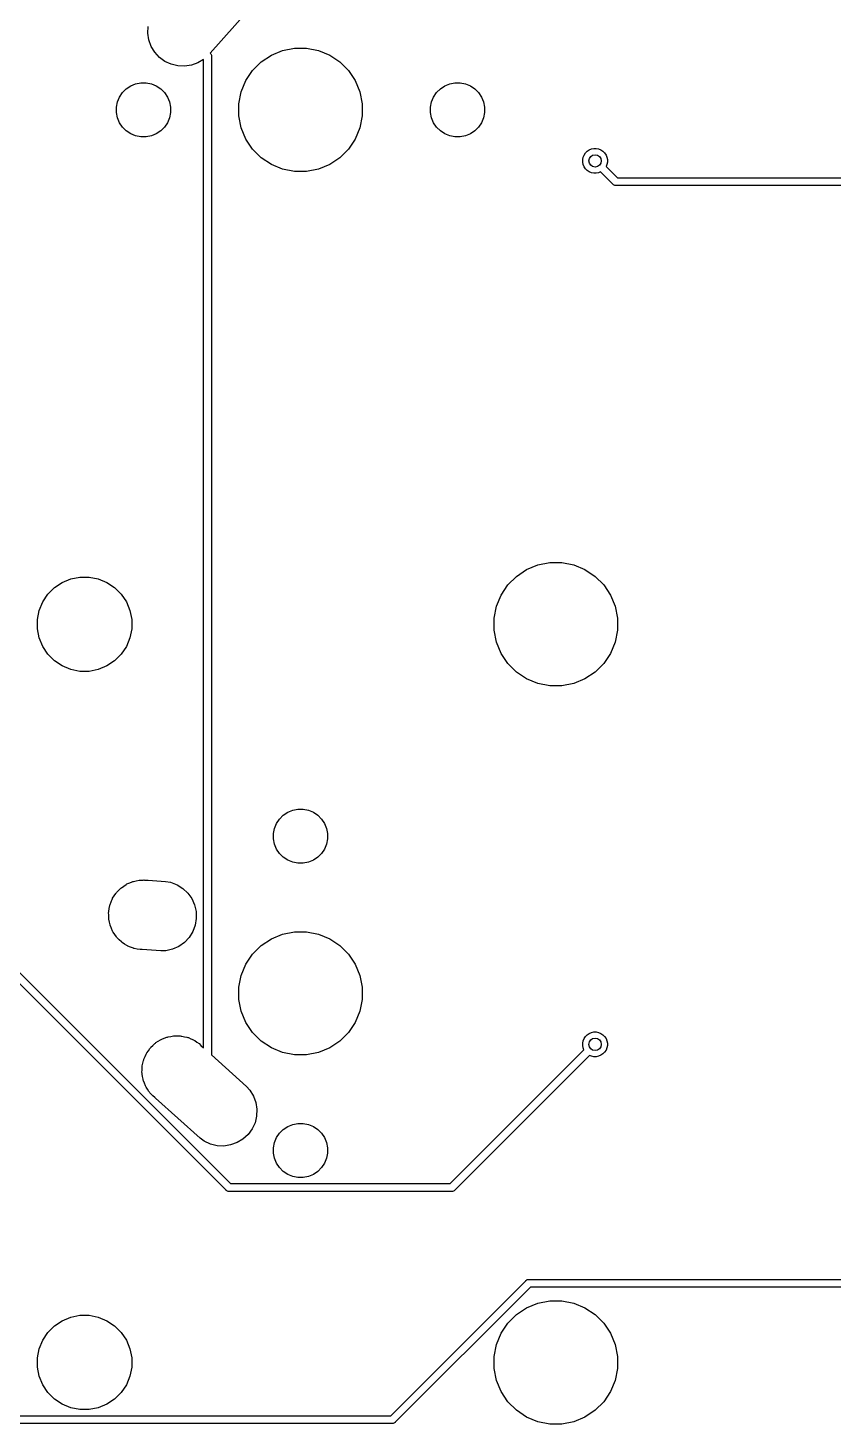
# Model space of a CAD drawing. Extents: x -26.1 to -7.5, y -7.6 to -2.2.
# Drawn here: x -23.942 to -22.917, y -5.144 to -3.366 of the extents above; entities that cross this region are included whole.
import ezdxf

# ---------------------------------------------------------------- set-up
doc = ezdxf.new("R2010")
doc.units = 0
doc.header["$MEASUREMENT"] = 0
doc.layers.add('BLACK', color=7, linetype='CONTINUOUS')

msp = doc.modelspace()

# ---------------------------------------------------------------- linework, layer by layer
at = {"layer": 'BLACK', "linetype": 'CONTINUOUS'}
for p, q in [((-23.6613, -3.34299), (-23.7103, -3.39764)), ((-23.7894, -3.37241), (-23.7891, -3.36369)), ((-23.7881, -3.38103), (-23.7894, -3.37241)), ((-23.7851, -3.38923), (-23.7881, -3.38103)), ((-23.7806, -3.39669), (-23.7851, -3.38923)), ((-23.6322, -3.40043), (-23.6179, -3.39452)), ((-23.6179, -3.39452), (-23.6027, -3.3915)), ((-23.6027, -3.3915), (-23.5873, -3.3915)), ((-23.5873, -3.3915), (-23.5721, -3.39452)), ((-23.5721, -3.39452), (-23.5578, -3.40043)), ((-23.7747, -3.40313), (-23.7806, -3.39669)), ((-23.7677, -3.40829), (-23.7747, -3.40313)), ((-23.7598, -3.41198), (-23.7677, -3.40829)), ((-23.7513, -3.41406), (-23.7598, -3.41198)), ((-23.734, -3.41312), (-23.7426, -3.41444)), ((-23.7258, -3.41014), (-23.734, -3.41312)), ((-23.7185, -3.40573), (-23.7258, -3.41014)), ((-23.7185, -4.6644), (-23.7185, -3.40573)), ((-23.7103, -3.39764), (-23.7101, -3.39778)), ((-23.7101, -3.39778), (-23.71, -3.39794)), ((-23.71, -3.39794), (-23.7093, -3.3987)), ((-23.7093, -3.3987), (-23.7089, -3.39957)), ((-23.7089, -3.39957), (-23.7086, -3.40051)), ((-23.7086, -3.40051), (-23.7085, -3.40149)), ((-23.7085, -3.40149), (-23.7085, -3.40174)), ((-23.7085, -3.40174), (-23.7085, -4.67337)), ((-23.656, -3.41996), (-23.645, -3.40903)), ((-23.645, -3.40903), (-23.6322, -3.40043)), ((-23.5578, -3.40043), (-23.545, -3.40903)), ((-23.545, -3.40903), (-23.534, -3.41996)), ((-23.7426, -3.41444), (-23.7513, -3.41406)), ((-23.6646, -3.43282), (-23.656, -3.41996)), ((-23.534, -3.41996), (-23.5254, -3.43282)), ((-23.8255, -3.45368), (-23.8218, -3.44804)), ((-23.8218, -3.44804), (-23.817, -3.44324)), ((-23.817, -3.44324), (-23.8113, -3.43947)), ((-23.8113, -3.43947), (-23.805, -3.43688)), ((-23.805, -3.43688), (-23.7984, -3.43555)), ((-23.7984, -3.43555), (-23.7916, -3.43555)), ((-23.7916, -3.43555), (-23.785, -3.43688)), ((-23.785, -3.43688), (-23.7787, -3.43947)), ((-23.7787, -3.43947), (-23.773, -3.44324)), ((-23.773, -3.44324), (-23.7682, -3.44804)), ((-23.7682, -3.44804), (-23.7645, -3.45368)), ((-23.6735, -3.46227), (-23.6705, -3.4471)), ((-23.6705, -3.4471), (-23.6646, -3.43282)), ((-23.5254, -3.43282), (-23.5195, -3.4471)), ((-23.5195, -3.4471), (-23.5165, -3.46227)), ((-23.4255, -3.45368), (-23.4218, -3.44804)), ((-23.4218, -3.44804), (-23.417, -3.44324)), ((-23.417, -3.44324), (-23.4113, -3.43947)), ((-23.4113, -3.43947), (-23.405, -3.43688)), ((-23.405, -3.43688), (-23.3984, -3.43555)), ((-23.3984, -3.43555), (-23.3916, -3.43555)), ((-23.3916, -3.43555), (-23.385, -3.43688)), ((-23.385, -3.43688), (-23.3787, -3.43947)), ((-23.3787, -3.43947), (-23.373, -3.44324)), ((-23.373, -3.44324), (-23.3682, -3.44804)), ((-23.3682, -3.44804), (-23.3645, -3.45368)), ((-23.8294, -3.46661), (-23.8281, -3.45995)), ((-23.8294, -3.47339), (-23.8294, -3.46661)), ((-23.8281, -3.45995), (-23.8255, -3.45368)), ((-23.7645, -3.45368), (-23.7619, -3.45995)), ((-23.7619, -3.45995), (-23.7606, -3.46661)), ((-23.7606, -3.46661), (-23.7606, -3.47339)), ((-23.6735, -3.47773), (-23.6735, -3.46227)), ((-23.5165, -3.46227), (-23.5165, -3.47773)), ((-23.4294, -3.46661), (-23.4281, -3.45995)), ((-23.4294, -3.47339), (-23.4294, -3.46661)), ((-23.4281, -3.45995), (-23.4255, -3.45368)), ((-23.3645, -3.45368), (-23.3619, -3.45995)), ((-23.3619, -3.45995), (-23.3606, -3.46661)), ((-23.3606, -3.46661), (-23.3606, -3.47339)), ((-23.8281, -3.48005), (-23.8294, -3.47339)), ((-23.8255, -3.48632), (-23.8281, -3.48005)), ((-23.7619, -3.48005), (-23.7645, -3.48632)), ((-23.7606, -3.47339), (-23.7619, -3.48005)), ((-23.6705, -3.4929), (-23.6735, -3.47773)), ((-23.5165, -3.47773), (-23.5195, -3.4929)), ((-23.4281, -3.48005), (-23.4294, -3.47339)), ((-23.4255, -3.48632), (-23.4281, -3.48005)), ((-23.3619, -3.48005), (-23.3645, -3.48632)), ((-23.3606, -3.47339), (-23.3619, -3.48005)), ((-23.8218, -3.49196), (-23.8255, -3.48632)), ((-23.817, -3.49676), (-23.8218, -3.49196)), ((-23.8113, -3.50053), (-23.817, -3.49676)), ((-23.805, -3.50312), (-23.8113, -3.50053)), ((-23.7787, -3.50053), (-23.785, -3.50312)), ((-23.773, -3.49676), (-23.7787, -3.50053)), ((-23.7682, -3.49196), (-23.773, -3.49676)), ((-23.7645, -3.48632), (-23.7682, -3.49196)), ((-23.6646, -3.50718), (-23.6705, -3.4929)), ((-23.5195, -3.4929), (-23.5254, -3.50718)), ((-23.4218, -3.49196), (-23.4255, -3.48632)), ((-23.417, -3.49676), (-23.4218, -3.49196)), ((-23.4113, -3.50053), (-23.417, -3.49676)), ((-23.405, -3.50312), (-23.4113, -3.50053)), ((-23.3787, -3.50053), (-23.385, -3.50312)), ((-23.373, -3.49676), (-23.3787, -3.50053)), ((-23.3682, -3.49196), (-23.373, -3.49676)), ((-23.3645, -3.48632), (-23.3682, -3.49196)), ((-23.7984, -3.50445), (-23.805, -3.50312)), ((-23.7916, -3.50445), (-23.7984, -3.50445)), ((-23.785, -3.50312), (-23.7916, -3.50445)), ((-23.656, -3.52004), (-23.6646, -3.50718)), ((-23.645, -3.53097), (-23.656, -3.52004)), ((-23.534, -3.52004), (-23.545, -3.53097)), ((-23.5254, -3.50718), (-23.534, -3.52004)), ((-23.3984, -3.50445), (-23.405, -3.50312)), ((-23.3916, -3.50445), (-23.3984, -3.50445)), ((-23.385, -3.50312), (-23.3916, -3.50445)), ((-23.2275, -3.521), (-23.2246, -3.51982)), ((-23.2246, -3.51982), (-23.2216, -3.51921)), ((-23.2216, -3.51921), (-23.2184, -3.51921)), ((-23.2184, -3.51921), (-23.2154, -3.51982)), ((-23.2154, -3.51982), (-23.2125, -3.521)), ((-23.6322, -3.53957), (-23.645, -3.53097)), ((-23.545, -3.53097), (-23.5578, -3.53957)), ((-23.2357, -3.53341), (-23.2351, -3.53037)), ((-23.2357, -3.53651), (-23.2357, -3.53341)), ((-23.2351, -3.53955), (-23.2357, -3.53651)), ((-23.2351, -3.53037), (-23.234, -3.5275)), ((-23.234, -3.5275), (-23.2322, -3.52492)), ((-23.2322, -3.52492), (-23.23, -3.52273)), ((-23.23, -3.52273), (-23.2275, -3.521)), ((-23.2125, -3.521), (-23.21, -3.52273)), ((-23.21, -3.52273), (-23.2078, -3.52492)), ((-23.2078, -3.52492), (-23.206, -3.5275)), ((-23.206, -3.5275), (-23.2049, -3.53037)), ((-23.2049, -3.53037), (-23.2043, -3.53341)), ((-23.2043, -3.53651), (-23.2049, -3.53955)), ((-23.2043, -3.53341), (-23.2043, -3.53651)), ((-23.6179, -3.54548), (-23.6322, -3.53957)), ((-23.6027, -3.5485), (-23.6179, -3.54548)), ((-23.5873, -3.5485), (-23.6027, -3.5485)), ((-23.5721, -3.54548), (-23.5873, -3.5485)), ((-23.5578, -3.53957), (-23.5721, -3.54548)), ((-23.234, -3.54242), (-23.2351, -3.53955)), ((-23.2322, -3.545), (-23.234, -3.54242)), ((-23.23, -3.54719), (-23.2322, -3.545)), ((-23.2275, -3.54892), (-23.23, -3.54719)), ((-23.2246, -3.5501), (-23.2275, -3.54892)), ((-23.2216, -3.55071), (-23.2246, -3.5501)), ((-23.2184, -3.55071), (-23.2216, -3.55071)), ((-23.2154, -3.5501), (-23.2184, -3.55071)), ((-23.2129, -3.54908), (-23.2154, -3.5501)), ((-23.1973, -3.56474), (-23.2129, -3.54908)), ((-23.2049, -3.53955), (-23.2059, -3.54201)), ((-23.2059, -3.54201), (-23.1915, -3.55637)), ((-23.1971, -3.56493), (-23.1973, -3.56474)), ((-23.1964, -3.56555), (-23.1971, -3.56493)), ((-23.1955, -3.56602), (-23.1964, -3.56555)), ((-23.1946, -3.5663), (-23.1955, -3.56602)), ((-23.1938, -3.56637), (-23.1946, -3.5663)), ((-23.1936, -3.5664), (-23.1938, -3.56637)), ((-23.1938, -3.56637), (-23.1938, -3.56637)), ((-23.1933, -3.56637), (-23.1936, -3.5664)), ((-22.4791, -3.56637), (-23.1933, -3.56637)), ((-23.1915, -3.55637), (-22.4809, -3.55637)), ((-23.3072, -4.05543), (-23.2929, -4.04952)), ((-23.2929, -4.04952), (-23.2777, -4.0465)), ((-23.2777, -4.0465), (-23.2623, -4.0465)), ((-23.2623, -4.0465), (-23.2471, -4.04952)), ((-23.2471, -4.04952), (-23.2328, -4.05543)), ((-23.8984, -4.07183), (-23.8875, -4.06731)), ((-23.8875, -4.06731), (-23.8759, -4.065)), ((-23.8759, -4.065), (-23.8641, -4.065)), ((-23.8641, -4.065), (-23.8525, -4.06731)), ((-23.8525, -4.06731), (-23.8416, -4.07183)), ((-23.331, -4.07496), (-23.32, -4.06403)), ((-23.32, -4.06403), (-23.3072, -4.05543)), ((-23.2328, -4.05543), (-23.22, -4.06403)), ((-23.22, -4.06403), (-23.209, -4.07496)), ((-23.9232, -4.09658), (-23.9166, -4.08675)), ((-23.9166, -4.08675), (-23.9082, -4.07839)), ((-23.9082, -4.07839), (-23.8984, -4.07183)), ((-23.8416, -4.07183), (-23.8318, -4.07839)), ((-23.8318, -4.07839), (-23.8234, -4.08675)), ((-23.8234, -4.08675), (-23.8168, -4.09658)), ((-23.3455, -4.1021), (-23.3396, -4.08782)), ((-23.3396, -4.08782), (-23.331, -4.07496)), ((-23.209, -4.07496), (-23.2004, -4.08782)), ((-23.2004, -4.08782), (-23.1945, -4.1021)), ((-23.9277, -4.1075), (-23.9232, -4.09658)), ((-23.8168, -4.09658), (-23.8123, -4.1075)), ((-23.3485, -4.11727), (-23.3455, -4.1021)), ((-23.1945, -4.1021), (-23.1915, -4.11727)), ((-23.93, -4.11909), (-23.9277, -4.1075)), ((-23.93, -4.13091), (-23.93, -4.11909)), ((-23.8123, -4.1075), (-23.81, -4.11909)), ((-23.81, -4.11909), (-23.81, -4.13091)), ((-23.3485, -4.13273), (-23.3485, -4.11727)), ((-23.1915, -4.11727), (-23.1915, -4.13273)), ((-23.9277, -4.1425), (-23.93, -4.13091)), ((-23.81, -4.13091), (-23.8123, -4.1425)), ((-23.3455, -4.1479), (-23.3485, -4.13273)), ((-23.1915, -4.13273), (-23.1945, -4.1479)), ((-23.9232, -4.15342), (-23.9277, -4.1425)), ((-23.9166, -4.16325), (-23.9232, -4.15342)), ((-23.8168, -4.15342), (-23.8234, -4.16325)), ((-23.8123, -4.1425), (-23.8168, -4.15342)), ((-23.3396, -4.16218), (-23.3455, -4.1479)), ((-23.1945, -4.1479), (-23.2004, -4.16218)), ((-23.9082, -4.17161), (-23.9166, -4.16325)), ((-23.8984, -4.17817), (-23.9082, -4.17161)), ((-23.8318, -4.17161), (-23.8416, -4.17817)), ((-23.8234, -4.16325), (-23.8318, -4.17161)), ((-23.331, -4.17504), (-23.3396, -4.16218)), ((-23.32, -4.18597), (-23.331, -4.17504)), ((-23.209, -4.17504), (-23.22, -4.18597)), ((-23.2004, -4.16218), (-23.209, -4.17504)), ((-23.8875, -4.18269), (-23.8984, -4.17817)), ((-23.8759, -4.185), (-23.8875, -4.18269)), ((-23.8641, -4.185), (-23.8759, -4.185)), ((-23.8525, -4.18269), (-23.8641, -4.185)), ((-23.8416, -4.17817), (-23.8525, -4.18269)), ((-23.3072, -4.19457), (-23.32, -4.18597)), ((-23.2929, -4.20048), (-23.3072, -4.19457)), ((-23.2328, -4.19457), (-23.2471, -4.20048)), ((-23.22, -4.18597), (-23.2328, -4.19457)), ((-23.2777, -4.2035), (-23.2929, -4.20048)), ((-23.2623, -4.2035), (-23.2777, -4.2035)), ((-23.2471, -4.20048), (-23.2623, -4.2035)), ((-23.6255, -4.37868), (-23.6218, -4.37304)), ((-23.6218, -4.37304), (-23.617, -4.36824)), ((-23.617, -4.36824), (-23.6113, -4.36447)), ((-23.6113, -4.36447), (-23.605, -4.36188)), ((-23.605, -4.36188), (-23.5984, -4.36055)), ((-23.5984, -4.36055), (-23.5916, -4.36055)), ((-23.5916, -4.36055), (-23.585, -4.36188)), ((-23.585, -4.36188), (-23.5787, -4.36447)), ((-23.5787, -4.36447), (-23.573, -4.36824)), ((-23.573, -4.36824), (-23.5682, -4.37304)), ((-23.5682, -4.37304), (-23.5645, -4.37868)), ((-23.6294, -4.39161), (-23.6281, -4.38495)), ((-23.6281, -4.38495), (-23.6255, -4.37868)), ((-23.5645, -4.37868), (-23.5619, -4.38495)), ((-23.5619, -4.38495), (-23.5606, -4.39161)), ((-23.6294, -4.39839), (-23.6294, -4.39161)), ((-23.6281, -4.40505), (-23.6294, -4.39839)), ((-23.6255, -4.41132), (-23.6281, -4.40505)), ((-23.5619, -4.40505), (-23.5645, -4.41132)), ((-23.5606, -4.39839), (-23.5619, -4.40505)), ((-23.5606, -4.39161), (-23.5606, -4.39839)), ((-23.6218, -4.41696), (-23.6255, -4.41132)), ((-23.617, -4.42176), (-23.6218, -4.41696)), ((-23.6113, -4.42553), (-23.617, -4.42176)), ((-23.605, -4.42812), (-23.6113, -4.42553)), ((-23.5787, -4.42553), (-23.585, -4.42812)), ((-23.573, -4.42176), (-23.5787, -4.42553)), ((-23.5682, -4.41696), (-23.573, -4.42176)), ((-23.5645, -4.41132), (-23.5682, -4.41696)), ((-23.5984, -4.42945), (-23.605, -4.42812)), ((-23.5916, -4.42945), (-23.5984, -4.42945)), ((-23.585, -4.42812), (-23.5916, -4.42945)), ((-23.8268, -4.46414), (-23.8242, -4.46144)), ((-23.8242, -4.46144), (-23.8237, -4.46106)), ((-23.8237, -4.46106), (-23.8232, -4.4606)), ((-23.8232, -4.4606), (-23.8201, -4.45853)), ((-23.8201, -4.45853), (-23.8171, -4.45638)), ((-23.8171, -4.45638), (-23.8165, -4.45611)), ((-23.8165, -4.45611), (-23.816, -4.45575)), ((-23.816, -4.45575), (-23.8125, -4.45433)), ((-23.8125, -4.45433), (-23.8092, -4.45281)), ((-23.8092, -4.45281), (-23.8085, -4.45266)), ((-23.8085, -4.45266), (-23.8079, -4.45241)), ((-23.8079, -4.45241), (-23.8043, -4.45169)), ((-23.8043, -4.45169), (-23.8007, -4.45086)), ((-23.8007, -4.45086), (-23.8, -4.45084)), ((-23.8, -4.45084), (-23.7994, -4.45071)), ((-23.7994, -4.45071), (-23.7956, -4.45071)), ((-23.7956, -4.45071), (-23.7941, -4.45066)), ((-23.7941, -4.45066), (-23.7935, -4.45071)), ((-23.7935, -4.45071), (-23.7906, -4.45071)), ((-23.7906, -4.45071), (-23.7891, -4.45101)), ((-23.7891, -4.45101), (-23.7669, -4.45254)), ((-23.7669, -4.45254), (-23.7605, -4.45363)), ((-23.7605, -4.45363), (-23.7523, -4.45673)), ((-23.7523, -4.45673), (-23.745, -4.46136)), ((-23.745, -4.46136), (-23.7386, -4.46734)), ((-23.8376, -4.48208), (-23.8362, -4.47865)), ((-23.8362, -4.47865), (-23.8348, -4.47518)), ((-23.8348, -4.47518), (-23.8345, -4.47463)), ((-23.8345, -4.47463), (-23.8343, -4.47402)), ((-23.8343, -4.47402), (-23.8322, -4.47093)), ((-23.8322, -4.47093), (-23.8302, -4.46779)), ((-23.8302, -4.46779), (-23.8298, -4.46731)), ((-23.8298, -4.46731), (-23.8294, -4.46677)), ((-23.8294, -4.46677), (-23.8268, -4.46414)), ((-23.7386, -4.46734), (-23.7335, -4.47445)), ((-23.7335, -4.47445), (-23.73, -4.48241)), ((-23.8394, -4.49194), (-23.8393, -4.49129)), ((-23.8393, -4.49565), (-23.8394, -4.49194)), ((-23.8393, -4.49064), (-23.8386, -4.487)), ((-23.8393, -4.49129), (-23.8393, -4.49064)), ((-23.8393, -4.49936), (-23.8393, -4.49565)), ((-23.8386, -4.487), (-23.8379, -4.48333)), ((-23.8379, -4.48333), (-23.8377, -4.48272)), ((-23.8377, -4.48272), (-23.8376, -4.48208)), ((-23.73, -4.48241), (-23.728, -4.49092)), ((-23.728, -4.49092), (-23.7278, -4.49964)), ((-23.8392, -4.5), (-23.8393, -4.49936)), ((-23.8391, -4.50066), (-23.8392, -4.5)), ((-23.8383, -4.50428), (-23.8391, -4.50066)), ((-23.8376, -4.50792), (-23.8383, -4.50428)), ((-23.8373, -4.50852), (-23.8376, -4.50792)), ((-23.8372, -4.50916), (-23.8373, -4.50852)), ((-23.8357, -4.51255), (-23.8372, -4.50916)), ((-23.8343, -4.51598), (-23.8357, -4.51255)), ((-23.7292, -4.50824), (-23.7323, -4.5164)), ((-23.7278, -4.49964), (-23.7292, -4.50824)), ((-23.8339, -4.51652), (-23.8343, -4.51598)), ((-23.8336, -4.51712), (-23.8339, -4.51652)), ((-23.8315, -4.52015), (-23.8336, -4.51712)), ((-23.8294, -4.52323), (-23.8315, -4.52015)), ((-23.8289, -4.5237), (-23.8294, -4.52323)), ((-23.8286, -4.52423), (-23.8289, -4.5237)), ((-23.8259, -4.52678), (-23.8286, -4.52423)), ((-23.8232, -4.5294), (-23.8259, -4.52678)), ((-23.8227, -4.52977), (-23.8232, -4.5294)), ((-23.8222, -4.53022), (-23.8227, -4.52977)), ((-23.8191, -4.53219), (-23.8222, -4.53022)), ((-23.816, -4.53425), (-23.8191, -4.53219)), ((-23.7429, -4.53014), (-23.75, -4.53519)), ((-23.7369, -4.52379), (-23.7429, -4.53014)), ((-23.7323, -4.5164), (-23.7369, -4.52379)), ((-23.645, -4.53403), (-23.6322, -4.52543)), ((-23.6322, -4.52543), (-23.6179, -4.51952)), ((-23.6179, -4.51952), (-23.6027, -4.5165)), ((-23.6027, -4.5165), (-23.5873, -4.5165)), ((-23.5873, -4.5165), (-23.5721, -4.51952)), ((-23.5721, -4.51952), (-23.5578, -4.52543)), ((-23.5578, -4.52543), (-23.545, -4.53403)), ((-23.8154, -4.5345), (-23.816, -4.53425)), ((-23.8148, -4.53485), (-23.8154, -4.5345)), ((-23.8114, -4.53617), (-23.8148, -4.53485)), ((-23.8079, -4.53759), (-23.8114, -4.53617)), ((-23.8073, -4.53772), (-23.8079, -4.53759)), ((-23.8067, -4.53795), (-23.8073, -4.53772)), ((-23.803, -4.53857), (-23.8067, -4.53795)), ((-23.7994, -4.53929), (-23.803, -4.53857)), ((-23.7965, -4.53929), (-23.7994, -4.53929)), ((-23.773, -4.54091), (-23.7965, -4.53929)), ((-23.7665, -4.54072), (-23.773, -4.54091)), ((-23.758, -4.53877), (-23.7665, -4.54072)), ((-23.75, -4.53519), (-23.758, -4.53877)), ((-23.6646, -4.55782), (-23.656, -4.54496)), ((-23.656, -4.54496), (-23.645, -4.53403)), ((-23.545, -4.53403), (-23.534, -4.54496)), ((-23.534, -4.54496), (-23.5254, -4.55782)), ((-23.6898, -4.84568), (-23.9734, -4.56215)), ((-23.965, -4.55637), (-23.684, -4.83732)), ((-23.6705, -4.5721), (-23.6646, -4.55782)), ((-23.5254, -4.55782), (-23.5195, -4.5721)), ((-23.6735, -4.58727), (-23.6705, -4.5721)), ((-23.5195, -4.5721), (-23.5165, -4.58727)), ((-23.6735, -4.60273), (-23.6735, -4.58727)), ((-23.6705, -4.6179), (-23.6735, -4.60273)), ((-23.5165, -4.60273), (-23.5195, -4.6179)), ((-23.5165, -4.58727), (-23.5165, -4.60273)), ((-23.6646, -4.63218), (-23.6705, -4.6179)), ((-23.5195, -4.6179), (-23.5254, -4.63218)), ((-23.656, -4.64504), (-23.6646, -4.63218)), ((-23.5254, -4.63218), (-23.534, -4.64504)), ((-23.7799, -4.65848), (-23.7792, -4.65781)), ((-23.7792, -4.65781), (-23.7763, -4.65606)), ((-23.7763, -4.65606), (-23.7735, -4.65417)), ((-23.7735, -4.65417), (-23.7726, -4.6538)), ((-23.7726, -4.6538), (-23.7717, -4.65329)), ((-23.7717, -4.65329), (-23.7685, -4.65213)), ((-23.7685, -4.65213), (-23.7654, -4.65084)), ((-23.7654, -4.65084), (-23.7644, -4.65064)), ((-23.7644, -4.65064), (-23.7635, -4.65031)), ((-23.7635, -4.65031), (-23.7602, -4.64979)), ((-23.7602, -4.64979), (-23.7568, -4.64913)), ((-23.7568, -4.64913), (-23.7559, -4.64913)), ((-23.7559, -4.64913), (-23.7549, -4.64898)), ((-23.7549, -4.64898), (-23.7515, -4.64913)), ((-23.7515, -4.64913), (-23.7481, -4.64913)), ((-23.7481, -4.64913), (-23.7472, -4.64933)), ((-23.7472, -4.64933), (-23.7462, -4.64937)), ((-23.7462, -4.64937), (-23.7429, -4.65018)), ((-23.7429, -4.65018), (-23.7396, -4.65084)), ((-23.7396, -4.65084), (-23.7387, -4.65121)), ((-23.7387, -4.65121), (-23.7377, -4.65145)), ((-23.7377, -4.65145), (-23.7346, -4.65288)), ((-23.7346, -4.65288), (-23.7315, -4.65417)), ((-23.7315, -4.65417), (-23.7307, -4.65472)), ((-23.7307, -4.65472), (-23.7298, -4.65514)), ((-23.7298, -4.65514), (-23.7271, -4.65714)), ((-23.7271, -4.65714), (-23.7242, -4.65902)), ((-23.645, -4.65597), (-23.656, -4.64504)), ((-23.6322, -4.66457), (-23.645, -4.65597)), ((-23.545, -4.65597), (-23.5578, -4.66457)), ((-23.534, -4.64504), (-23.545, -4.65597)), ((-23.2357, -4.65841), (-23.2351, -4.65537)), ((-23.2351, -4.65537), (-23.234, -4.6525)), ((-23.234, -4.6525), (-23.2322, -4.64992)), ((-23.2322, -4.64992), (-23.23, -4.64773)), ((-23.23, -4.64773), (-23.2275, -4.646)), ((-23.2275, -4.646), (-23.2246, -4.64482)), ((-23.2246, -4.64482), (-23.2216, -4.64421)), ((-23.2216, -4.64421), (-23.2184, -4.64421)), ((-23.2184, -4.64421), (-23.2154, -4.64482)), ((-23.2154, -4.64482), (-23.2125, -4.646)), ((-23.2125, -4.646), (-23.21, -4.64773)), ((-23.21, -4.64773), (-23.2078, -4.64992)), ((-23.2078, -4.64992), (-23.206, -4.6525)), ((-23.206, -4.6525), (-23.2049, -4.65537)), ((-23.2049, -4.65537), (-23.2043, -4.65841)), ((-23.7945, -4.67864), (-23.793, -4.67557)), ((-23.793, -4.67557), (-23.7917, -4.67245)), ((-23.7917, -4.67245), (-23.7912, -4.67163)), ((-23.7912, -4.67163), (-23.7908, -4.67074)), ((-23.7908, -4.67074), (-23.7888, -4.66801)), ((-23.7888, -4.66801), (-23.7869, -4.66519)), ((-23.7869, -4.66519), (-23.7862, -4.6645)), ((-23.7862, -4.6645), (-23.7856, -4.6637)), ((-23.7856, -4.6637), (-23.7831, -4.66142)), ((-23.7831, -4.66142), (-23.7807, -4.65902)), ((-23.7807, -4.65902), (-23.7799, -4.65848)), ((-23.7242, -4.65902), (-23.722, -4.66126)), ((-23.722, -4.66126), (-23.7185, -4.6644)), ((-23.7085, -4.67337), (-23.6638, -4.71349)), ((-23.6179, -4.67048), (-23.6322, -4.66457)), ((-23.6027, -4.6735), (-23.6179, -4.67048)), ((-23.5873, -4.6735), (-23.6027, -4.6735)), ((-23.5721, -4.67048), (-23.5873, -4.6735)), ((-23.5578, -4.66457), (-23.5721, -4.67048)), ((-23.4044, -4.83732), (-23.2341, -4.66701)), ((-23.2271, -4.67408), (-23.3987, -4.84568)), ((-23.2357, -4.66151), (-23.2357, -4.65841)), ((-23.2351, -4.66455), (-23.2357, -4.66151)), ((-23.2341, -4.66701), (-23.2351, -4.66455)), ((-23.2246, -4.6751), (-23.2271, -4.67408)), ((-23.2216, -4.67571), (-23.2246, -4.6751)), ((-23.2184, -4.67571), (-23.2216, -4.67571)), ((-23.2154, -4.6751), (-23.2184, -4.67571)), ((-23.2125, -4.67392), (-23.2154, -4.6751)), ((-23.21, -4.67219), (-23.2125, -4.67392)), ((-23.2078, -4.67), (-23.21, -4.67219)), ((-23.206, -4.66742), (-23.2078, -4.67)), ((-23.2049, -4.66455), (-23.206, -4.66742)), ((-23.2043, -4.66151), (-23.2049, -4.66455)), ((-23.2043, -4.65841), (-23.2043, -4.66151)), ((-23.7969, -4.69583), (-23.7968, -4.69245)), ((-23.7968, -4.68906), (-23.7966, -4.6881)), ((-23.7968, -4.69245), (-23.7968, -4.68906)), ((-23.7966, -4.6881), (-23.7965, -4.68712)), ((-23.7965, -4.68712), (-23.7957, -4.68383)), ((-23.7957, -4.68383), (-23.7951, -4.68051)), ((-23.7951, -4.68051), (-23.7947, -4.6796)), ((-23.7947, -4.6796), (-23.7945, -4.67864)), ((-23.7968, -4.6968), (-23.7969, -4.69583)), ((-23.7968, -4.69779), (-23.7968, -4.6968)), ((-23.7961, -4.70111), (-23.7968, -4.69779)), ((-23.7956, -4.70446), (-23.7961, -4.70111)), ((-23.7953, -4.70538), (-23.7956, -4.70446)), ((-23.7951, -4.70634), (-23.7953, -4.70538)), ((-23.7938, -4.70947), (-23.7951, -4.70634)), ((-23.7926, -4.71266), (-23.7938, -4.70947)), ((-23.7921, -4.7135), (-23.7926, -4.71266)), ((-23.7917, -4.71441), (-23.7921, -4.7135)), ((-23.7898, -4.71722), (-23.7917, -4.71441)), ((-23.7881, -4.72012), (-23.7898, -4.71722)), ((-23.7874, -4.72084), (-23.7881, -4.72012)), ((-23.7869, -4.72166), (-23.7874, -4.72084)), ((-23.7845, -4.72405), (-23.7869, -4.72166)), ((-23.7837, -4.72494), (-23.7845, -4.72405)), ((-23.783, -4.72559), (-23.7837, -4.72494)), ((-23.7807, -4.72783), (-23.783, -4.72559)), ((-23.7797, -4.7285), (-23.7807, -4.72783)), ((-23.723, -4.77942), (-23.7797, -4.7285)), ((-23.6638, -4.71349), (-23.6594, -4.71831)), ((-23.6594, -4.71831), (-23.6549, -4.72577)), ((-23.6549, -4.72577), (-23.6519, -4.73397)), ((-23.6519, -4.73397), (-23.6506, -4.74259)), ((-23.6506, -4.74259), (-23.6509, -4.75131)), ((-23.653, -4.75978), (-23.6567, -4.76769)), ((-23.6509, -4.75131), (-23.653, -4.75978)), ((-23.617, -4.76824), (-23.6113, -4.76447)), ((-23.6113, -4.76447), (-23.605, -4.76188)), ((-23.605, -4.76188), (-23.5984, -4.76055)), ((-23.5984, -4.76055), (-23.5916, -4.76055)), ((-23.5916, -4.76055), (-23.585, -4.76188)), ((-23.585, -4.76188), (-23.5787, -4.76447)), ((-23.5787, -4.76447), (-23.573, -4.76824)), ((-23.7177, -4.78329), (-23.723, -4.77942)), ((-23.6683, -4.78061), (-23.6758, -4.78514)), ((-23.6619, -4.77472), (-23.6683, -4.78061)), ((-23.6567, -4.76769), (-23.6619, -4.77472)), ((-23.6281, -4.78495), (-23.6255, -4.77868)), ((-23.6255, -4.77868), (-23.6218, -4.77304)), ((-23.6218, -4.77304), (-23.617, -4.76824)), ((-23.573, -4.76824), (-23.5682, -4.77304)), ((-23.5682, -4.77304), (-23.5645, -4.77868)), ((-23.5645, -4.77868), (-23.5619, -4.78495)), ((-23.7098, -4.78698), (-23.7177, -4.78329)), ((-23.7013, -4.78906), (-23.7098, -4.78698)), ((-23.6926, -4.78944), (-23.7013, -4.78906)), ((-23.684, -4.78812), (-23.6926, -4.78944)), ((-23.6758, -4.78514), (-23.684, -4.78812)), ((-23.6294, -4.79161), (-23.6281, -4.78495)), ((-23.6294, -4.79839), (-23.6294, -4.79161)), ((-23.6281, -4.80505), (-23.6294, -4.79839)), ((-23.5619, -4.78495), (-23.5606, -4.79161)), ((-23.5606, -4.79839), (-23.5619, -4.80505)), ((-23.5606, -4.79161), (-23.5606, -4.79839)), ((-23.6255, -4.81132), (-23.6281, -4.80505)), ((-23.6218, -4.81696), (-23.6255, -4.81132)), ((-23.617, -4.82176), (-23.6218, -4.81696)), ((-23.5682, -4.81696), (-23.573, -4.82176)), ((-23.5645, -4.81132), (-23.5682, -4.81696)), ((-23.5619, -4.80505), (-23.5645, -4.81132)), ((-23.6113, -4.82553), (-23.617, -4.82176)), ((-23.605, -4.82812), (-23.6113, -4.82553)), ((-23.5984, -4.82945), (-23.605, -4.82812)), ((-23.5916, -4.82945), (-23.5984, -4.82945)), ((-23.585, -4.82812), (-23.5916, -4.82945)), ((-23.5787, -4.82553), (-23.585, -4.82812)), ((-23.573, -4.82176), (-23.5787, -4.82553)), ((-23.6897, -4.84588), (-23.6898, -4.84568)), ((-23.6889, -4.8465), (-23.6897, -4.84588)), ((-23.688, -4.84696), (-23.6889, -4.8465)), ((-23.6871, -4.84725), (-23.688, -4.84696)), ((-23.6864, -4.84732), (-23.6871, -4.84725)), ((-23.6861, -4.84735), (-23.6864, -4.84732)), ((-23.6864, -4.84732), (-23.6864, -4.84732)), ((-23.6859, -4.84732), (-23.6861, -4.84735)), ((-23.4026, -4.84732), (-23.6859, -4.84732)), ((-23.684, -4.83732), (-23.4044, -4.83732)), ((-23.4024, -4.84735), (-23.4026, -4.84732)), ((-23.4021, -4.84732), (-23.4024, -4.84735)), ((-23.4014, -4.84725), (-23.4021, -4.84732)), ((-23.4004, -4.84696), (-23.4014, -4.84725)), ((-23.3996, -4.8465), (-23.4004, -4.84696)), ((-23.3988, -4.84588), (-23.3996, -4.8465)), ((-23.3987, -4.84568), (-23.3988, -4.84588)), ((-23.308, -4.9607), (-23.3073, -4.96007)), ((-23.3073, -4.96007), (-23.3064, -4.95961)), ((-23.3064, -4.95961), (-23.3055, -4.95932)), ((-23.3055, -4.95932), (-23.3047, -4.95925)), ((-23.3047, -4.95925), (-23.3045, -4.95923)), ((-23.3045, -4.95923), (-23.3042, -4.95925)), ((-23.3042, -4.95925), (-22.3935, -4.95925)), ((-23.4802, -5.13287), (-23.3082, -4.96089)), ((-23.3024, -4.96925), (-23.4744, -5.14124)), ((-23.3082, -4.96089), (-23.308, -4.9607)), ((-22.3948, -4.96925), (-23.3024, -4.96925)), ((-23.32, -5.00403), (-23.3072, -4.99543)), ((-23.3072, -4.99543), (-23.2929, -4.98952)), ((-23.2929, -4.98952), (-23.2777, -4.9865)), ((-23.2777, -4.9865), (-23.2623, -4.9865)), ((-23.2623, -4.9865), (-23.2471, -4.98952)), ((-23.2471, -4.98952), (-23.2328, -4.99543)), ((-23.2328, -4.99543), (-23.22, -5.00403)), ((-23.9082, -5.01839), (-23.8984, -5.01183)), ((-23.8984, -5.01183), (-23.8875, -5.00731)), ((-23.8875, -5.00731), (-23.8759, -5.005)), ((-23.8759, -5.005), (-23.8641, -5.005)), ((-23.8641, -5.005), (-23.8525, -5.00731)), ((-23.8525, -5.00731), (-23.8416, -5.01183)), ((-23.8416, -5.01183), (-23.8318, -5.01839)), ((-23.331, -5.01496), (-23.32, -5.00403)), ((-23.22, -5.00403), (-23.209, -5.01496)), ((-23.9232, -5.03658), (-23.9166, -5.02675)), ((-23.9166, -5.02675), (-23.9082, -5.01839)), ((-23.8318, -5.01839), (-23.8234, -5.02675)), ((-23.8234, -5.02675), (-23.8168, -5.03658)), ((-23.3455, -5.0421), (-23.3396, -5.02782)), ((-23.3396, -5.02782), (-23.331, -5.01496)), ((-23.209, -5.01496), (-23.2004, -5.02782)), ((-23.2004, -5.02782), (-23.1945, -5.0421)), ((-23.93, -5.05909), (-23.9277, -5.0475)), ((-23.9277, -5.0475), (-23.9232, -5.03658)), ((-23.8168, -5.03658), (-23.8123, -5.0475)), ((-23.8123, -5.0475), (-23.81, -5.05909)), ((-23.3485, -5.05727), (-23.3455, -5.0421)), ((-23.1945, -5.0421), (-23.1915, -5.05727)), ((-23.93, -5.07091), (-23.93, -5.05909)), ((-23.81, -5.05909), (-23.81, -5.07091)), ((-23.3485, -5.07273), (-23.3485, -5.05727)), ((-23.1915, -5.05727), (-23.1915, -5.07273)), ((-23.9277, -5.0825), (-23.93, -5.07091)), ((-23.9232, -5.09342), (-23.9277, -5.0825)), ((-23.8123, -5.0825), (-23.8168, -5.09342)), ((-23.81, -5.07091), (-23.8123, -5.0825)), ((-23.3455, -5.0879), (-23.3485, -5.07273)), ((-23.1915, -5.07273), (-23.1945, -5.0879)), ((-23.9166, -5.10325), (-23.9232, -5.09342)), ((-23.8168, -5.09342), (-23.8234, -5.10325)), ((-23.3396, -5.10218), (-23.3455, -5.0879)), ((-23.331, -5.11504), (-23.3396, -5.10218)), ((-23.2004, -5.10218), (-23.209, -5.11504)), ((-23.1945, -5.0879), (-23.2004, -5.10218)), ((-23.9082, -5.11161), (-23.9166, -5.10325)), ((-23.8984, -5.11817), (-23.9082, -5.11161)), ((-23.8875, -5.12269), (-23.8984, -5.11817)), ((-23.8416, -5.11817), (-23.8525, -5.12269)), ((-23.8318, -5.11161), (-23.8416, -5.11817)), ((-23.8234, -5.10325), (-23.8318, -5.11161)), ((-23.32, -5.12597), (-23.331, -5.11504)), ((-23.209, -5.11504), (-23.22, -5.12597)), ((-24.0131, -5.13287), (-23.4802, -5.13287)), ((-23.8759, -5.125), (-23.8875, -5.12269)), ((-23.8641, -5.125), (-23.8759, -5.125)), ((-23.8525, -5.12269), (-23.8641, -5.125)), ((-23.3072, -5.13457), (-23.32, -5.12597)), ((-23.2929, -5.14048), (-23.3072, -5.13457)), ((-23.2328, -5.13457), (-23.2471, -5.14048)), ((-23.22, -5.12597), (-23.2328, -5.13457)), ((-23.4784, -5.14287), (-24.0149, -5.14287)), ((-23.4781, -5.1429), (-23.4784, -5.14287)), ((-23.4779, -5.14287), (-23.4781, -5.1429)), ((-23.4771, -5.1428), (-23.4779, -5.14287)), ((-23.4762, -5.14252), (-23.4771, -5.1428)), ((-23.4753, -5.14205), (-23.4762, -5.14252)), ((-23.4746, -5.14143), (-23.4753, -5.14205)), ((-23.4744, -5.14124), (-23.4746, -5.14143)), ((-23.2777, -5.1435), (-23.2929, -5.14048)), ((-23.2623, -5.1435), (-23.2777, -5.1435)), ((-23.2471, -5.14048), (-23.2623, -5.1435))]:
    msp.add_line(p, q, dxfattribs=at)
at = {"layer": 'BLACK'}
for centre in [(-23.22, -3.53496), (-23.22, -4.65996)]:
    msp.add_circle(centre, 0.00787, dxfattribs=at)

doc.saveas('drawing.dxf')
